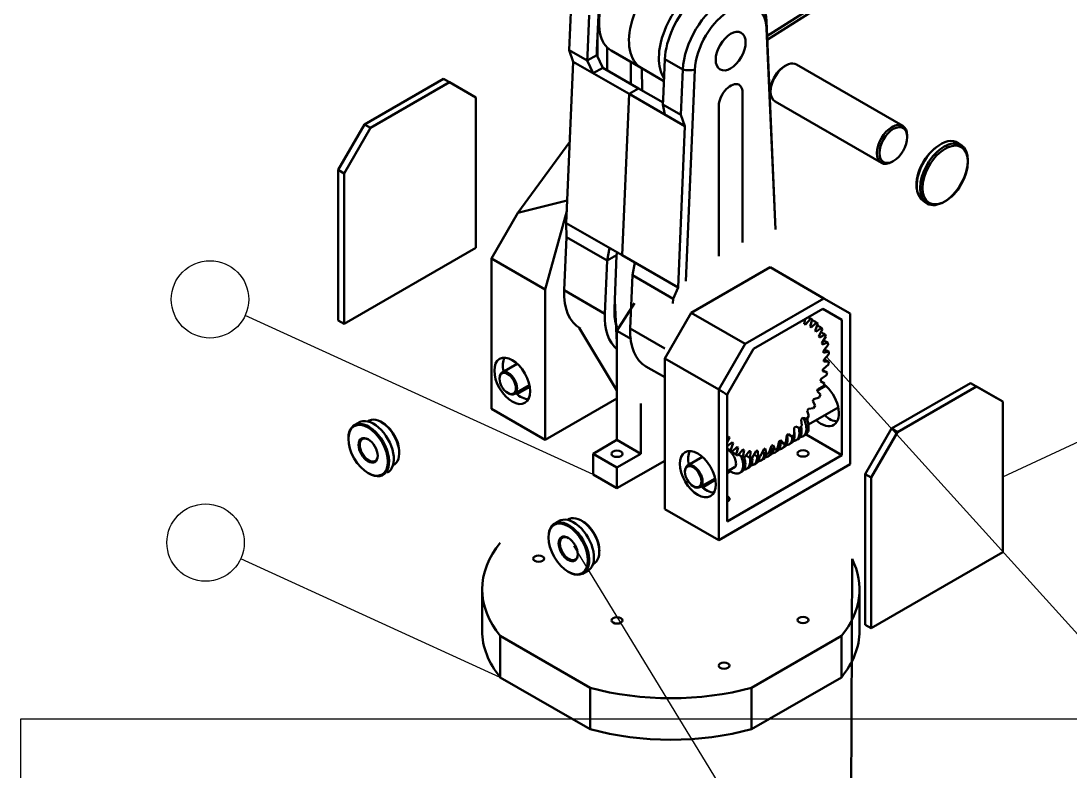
# Model space of a CAD drawing. Header units: inches. Extents: x 632 to 5727, y -9589 to -3994.
# Drawn here: x 632.1 to 849, y -4671.5 to -4516.4 of the extents above; entities that cross this region are included whole.
import ezdxf

# ---------------------------------------------------------------- set-up
doc = ezdxf.new("R2010")
doc.units = ezdxf.units.IN
doc.header["$MEASUREMENT"] = 0
doc.layers.add('visible line', color=7, linetype='Continuous', lineweight=50, plot=False)

msp = doc.modelspace()

# ---------------------------------------------------------------- linework, layer by layer
at = {"color": 2}
for p, q in [((750.35957, -4610.1983, -12606.65004), (678.41498, -4577.29563, -12606.65004)), ((798.61867, -4585.88039, -12606.65004), (939.10246, -4741.04892, 45.10527)), ((835.10634, -4610.6983, -12606.65004), (884.90246, -4587.34564, -12606.65004)), ((746.33874, -4624.9483, -12606.65004), (883.06782, -4848.97673, 693.81236)), ((731.18, -4652.16067, -11564.89108), (677.50823, -4627.61478, -11564.89108))]:
    msp.add_line(p, q, dxfattribs=at)
msp.add_lwpolyline([(1227.05387, -5080.73081), (632.05387, -5080.73081), (632.05387, -4660.73081), (1227.05387, -4660.73081), (1227.05387, -5080.73081)])
for centre in [(671.13971, -4573.96841, -12606.65004), (670.23296, -4624.28756, -11564.89108)]:
    msp.add_circle(centre, 8, dxfattribs=at)
at = {"layer": 'visible line'}
for p, q in [((786.30101, -4519.54892, -13090.37079), (820.87878, -4497.48401, -13090.37079)), ((786.33482, -4520.3093, -13090.37079), (819.6416, -4499.05544, -13090.37079)), ((745.82756, -4513.06924, -13090.37079), (745.43139, -4522.4358, -13090.37079)), ((751.55602, -4513.74467, -13090.37079), (751.16555, -4522.41591, -13090.37079)), ((749.5391, -4515.21209, -13090.37079), (749.18606, -4523.55877, -13090.37079)), ((786.22694, -4516.41886, -13090.37079), (788.0793, -4559.53882, -13090.37079)), ((786.22849, -4517.91808, -13090.37079), (788.0793, -4559.53882, -13090.37079)), ((751.2796, -4519.88309, -13090.37079), (751.27883, -4523.76857, -13090.37079)), ((745.43139, -4522.4358, -13090.37079), (746.24126, -4524.80532, -13090.37079)), ((745.43139, -4522.4358, -13090.37079), (749.14293, -4524.57866, -13090.37079)), ((751.16555, -4522.41591, -13090.37079), (751.12241, -4523.4358, -13090.37079)), ((753.25893, -4521.84381, -13090.37079), (753.25799, -4526.57071, -13090.37079)), ((760.31918, -4526.09061, -13090.37079), (754.13328, -4522.51919, -13090.37079)), ((746.24126, -4524.80532, -13090.37079), (744.82911, -4558.19206, -13090.37079)), ((757.79153, -4531.47387, -13090.37079), (746.24126, -4524.80532, -13090.37079)), ((749.14293, -4524.57866, -13090.37079), (751.12241, -4523.4358, -13090.37079)), ((749.18606, -4523.55877, -13090.37079), (749.14293, -4524.57866, -13090.37079)), ((750.36993, -4527.18901, -13090.37079), (749.14293, -4524.57866, -13090.37079)), ((752.34942, -4526.04615, -13090.37079), (751.12241, -4523.4358, -13090.37079)), ((758.17658, -4524.85359, -13090.37079), (758.1802, -4529.41255, -13090.37079)), ((765.21655, -4524.26347, -13090.37079), (764.86352, -4532.61015, -13090.37079)), ((768.92809, -4526.40633, -13090.37079), (765.21655, -4524.26347, -13090.37079)), ((750.36993, -4527.18901, -13090.37079), (752.34942, -4526.04615, -13090.37079)), ((759.77101, -4530.33101, -13090.37079), (752.34942, -4526.04615, -13090.37079)), ((765.02437, -4528.80716, -13090.37079), (760.31918, -4526.09061, -13090.37079)), ((760.44388, -4526.16261, -13090.37079), (760.54425, -4530.77744, -13090.37079)), ((768.92809, -4526.40633, -13090.37079), (768.53191, -4535.7729, -13090.37079)), ((771.4009, -4526.47866, -13090.37079), (769.55125, -4570.20909, -13090.37079)), ((703.09933, -4537.76973, -12606.65004), (719.43009, -4528.34116, -12606.65004)), ((704.33651, -4538.48401, -12606.65004), (720.66727, -4529.05544, -12606.65004)), ((719.43009, -4528.34116, -12606.65004), (724.87368, -4531.48401, -12606.65004)), ((720.66727, -4529.05544, -12606.65004), (726.11086, -4532.1983, -12606.65004)), ((757.79153, -4531.47387, -13090.37079), (756.37938, -4564.8606, -13090.37079)), ((757.79153, -4531.47387, -13090.37079), (759.77101, -4530.33101, -13090.37079)), ((769.34179, -4538.14242, -13090.37079), (757.79153, -4531.47387, -13090.37079)), ((759.77101, -4530.33101, -13090.37079), (764.83622, -4533.25541, -13090.37079)), ((781.25994, -4531.65208, -13090.37079), (781.28416, -4562.17993, -13090.37079)), ((726.11086, -4563.34116, -12606.65004), (726.11086, -4532.1983, -12606.65004)), ((764.86352, -4532.61015, -13090.37079), (764.82038, -4533.63004, -13090.37079)), ((768.53191, -4535.7729, -13090.37079), (764.82038, -4533.63004, -13090.37079)), ((764.82038, -4533.63004, -13090.37079), (765.21313, -4535.75873, -13090.37079)), ((768.53191, -4535.7729, -13090.37079), (764.82038, -4533.63004, -13090.37079)), ((768.53191, -4535.7729, -13090.37079), (769.34179, -4538.14242, -13090.37079)), ((776.34766, -4534.26968, -13090.37079), (776.34156, -4565.03355, -13090.37079)), ((697.65574, -4547.1983, -12606.65004), (703.09933, -4537.76973, -12606.65004)), ((704.33651, -4538.48401, -12606.65004), (703.09933, -4537.76973, -12606.65004)), ((769.34179, -4538.14242, -13090.37079), (767.92964, -4571.52915, -13090.37079)), ((698.89292, -4547.91258, -12606.65004), (704.33651, -4538.48401, -12606.65004)), ((734.77111, -4556.05544, -12606.65004), (745.53986, -4541.38834, -13090.37079)), ((825.90673, -4541.6403, -13090.37079), (826.59859, -4542.12309, -13090.37079)), ((697.65574, -4578.34116, -12606.65004), (697.65574, -4547.1983, -12606.65004)), ((698.89292, -4547.91258, -12606.65004), (697.65574, -4547.1983, -12606.65004)), ((698.89292, -4579.05544, -12606.65004), (698.89292, -4547.91258, -12606.65004)), ((745.02592, -4553.53908, -13090.37079), (734.77111, -4556.05544, -12606.65004)), ((740.46214, -4571.91258, -12606.65004), (744.93435, -4555.70394, -13090.37079)), ((818.57625, -4553.55137, -13090.37079), (819.27323, -4554.0377, -13090.37079)), ((729.32753, -4565.48401, -12606.65004), (734.77111, -4556.05544, -12606.65004)), ((756.37938, -4564.8606, -13090.37079), (744.82911, -4558.19206, -13090.37079)), ((744.82911, -4558.19206, -13090.37079), (744.84744, -4561.10099, -13090.37079)), ((744.84744, -4561.10099, -13090.37079), (744.3827, -4572.08861, -13090.37079)), ((753.26026, -4565.95814, -13090.37079), (744.84744, -4561.10099, -13090.37079)), ((698.89292, -4579.05544, -12606.65004), (726.11086, -4563.34116, -12606.65004)), ((753.26026, -4565.95814, -13090.37079), (753.75513, -4563.3455, -13090.37079)), ((755.23975, -4564.81528, -13090.37079), (755.34435, -4564.26303, -13090.37079)), ((729.32753, -4596.62687, -12606.65004), (729.32753, -4565.48401, -12606.65004)), ((740.46214, -4571.91258, -12606.65004), (729.32753, -4565.48401, -12606.65004)), ((753.26026, -4565.95814, -13090.37079), (752.79552, -4576.94576, -13090.37079)), ((753.26026, -4565.95814, -13090.37079), (755.23975, -4564.81528, -13090.37079)), ((755.23975, -4564.81528, -13090.37079), (754.77006, -4575.9199, -13090.37079)), ((767.92964, -4571.52915, -13090.37079), (756.37938, -4564.8606, -13090.37079)), ((758.50875, -4568.98835, -13090.37079), (759.00362, -4566.37571, -13090.37079)), ((770.64931, -4576.76973, -12606.65004), (786.98007, -4567.34116, -12606.65004)), ((786.98007, -4567.34116, -12606.65004), (792.42366, -4570.48401, -12606.65004)), ((798.11469, -4573.76973, -12606.65004), (786.98007, -4567.34116, -12606.65004)), ((758.50875, -4568.98835, -13090.37079), (758.04401, -4579.97597, -13090.37079)), ((766.92157, -4573.84549, -13090.37079), (758.50875, -4568.98835, -13090.37079)), ((740.46214, -4603.05544, -12606.65004), (740.46214, -4571.91258, -12606.65004)), ((752.79552, -4576.94576, -13090.37079), (744.3827, -4572.08862, -13090.37079)), ((767.92964, -4571.52915, -13090.37079), (766.92157, -4573.84549, -13090.37079)), ((755.30829, -4582.91525, -12606.65004), (754.84242, -4574.20901, -13090.37079)), ((758.94784, -4574.78049, -12606.65004), (755.30829, -4580.48401, -12606.65004)), ((766.92157, -4573.84549, -13090.37079), (766.87965, -4574.83642, -13090.37079)), ((781.78392, -4583.1983, -12606.65004), (798.11469, -4573.76973, -12606.65004)), ((798.11469, -4573.76973, -12606.65004), (803.55827, -4576.91258, -12606.65004)), ((752.79552, -4576.94576, -13090.37079), (752.79554, -4576.94575, -13090.37079)), ((765.20572, -4586.1983, -12606.65004), (770.64931, -4576.76973, -12606.65004)), ((781.78392, -4583.1983, -12606.65004), (770.64931, -4576.76973, -12606.65004)), ((783.51597, -4584.1983, -12606.65004), (797.84674, -4575.92443, -12606.65004)), ((797.84674, -4575.92443, -12606.65004), (801.82622, -4578.22199, -12606.65004)), ((803.55827, -4608.05544, -12606.65004), (803.55827, -4576.91258, -12606.65004)), ((698.89292, -4579.05544, -12606.65004), (697.65574, -4578.34116, -12606.65004)), ((755.10562, -4579.12771, -13090.37079), (755.29722, -4579.70878, -13090.37079)), ((801.82622, -4606.1983, -12606.65004), (801.82622, -4578.22199, -12606.65004)), ((755.30829, -4592.81786, -12606.65004), (747.51091, -4579.87712, -13090.37079)), ((755.30829, -4580.48401, -12606.65004), (755.30829, -4580.48401, -12606.65004)), ((755.30829, -4580.48401, -12606.65004), (755.30829, -4603.05544, -12606.65004)), ((755.30829, -4580.48401, -12606.65004), (758.31724, -4582.22123, -12606.65004)), ((765.19465, -4584.1044, -13090.37079), (758.04401, -4579.97597, -13090.37079)), ((776.34033, -4592.62687, -12606.65004), (781.78392, -4583.1983, -12606.65004)), ((778.07238, -4593.62687, -12606.65004), (783.51597, -4584.1983, -12606.65004)), ((765.19465, -4590.08894, -13090.37079), (761.29133, -4587.83536, -13090.37079)), ((765.20572, -4617.34116, -12606.65004), (765.20572, -4586.1983, -12606.65004)), ((776.34033, -4592.62687, -12606.65004), (765.20572, -4586.1983, -12606.65004)), ((734.60712, -4593.57869, -12606.65004), (737.28575, -4592.03219, -12606.65004)), ((812.09481, -4600.6983, -12606.65004), (828.42558, -4591.26973, -12606.65004)), ((813.33199, -4601.41258, -12606.65004), (829.66275, -4591.98401, -12606.65004)), ((828.42558, -4591.26973, -12606.65004), (833.86916, -4594.41258, -12606.65004)), ((829.66275, -4591.98401, -12606.65004), (835.10634, -4595.12687, -12606.65004)), ((740.46214, -4603.05544, -12606.65004), (755.30829, -4594.48401, -12606.65004)), ((776.34033, -4623.76973, -12606.65004), (776.34033, -4592.62687, -12606.65004)), ((778.07238, -4619.91258, -12606.65004), (778.07238, -4593.62687, -12606.65004)), ((729.32753, -4596.62687, -12606.65004), (740.46214, -4603.05544, -12606.65004)), ((760.257, -4595.48813, -12606.65004), (760.257, -4605.91258, -12606.65004)), ((835.10634, -4626.26973, -12606.65004), (835.10634, -4595.12687, -12606.65004)), ((701.12798, -4599.90296, -12606.65004), (702.09305, -4599.34353, -12606.65004)), ((806.65122, -4610.12687, -12606.65004), (812.09481, -4600.6983, -12606.65004)), ((813.33199, -4601.41258, -12606.65004), (812.09481, -4600.6983, -12606.65004)), ((750.35957, -4605.91258, -12606.65004), (755.30829, -4603.05544, -12606.65004)), ((755.30829, -4603.05544, -12606.65004), (760.257, -4605.91258, -12606.65004)), ((801.82622, -4606.1983, -12606.65004), (794.40766, -4601.91519, -12606.65004)), ((807.8884, -4610.84116, -12606.65004), (813.33199, -4601.41258, -12606.65004)), ((750.35957, -4610.1983, -12606.65004), (750.35957, -4605.91258, -12606.65004)), ((750.35957, -4605.91258, -12606.65004), (755.30829, -4608.76973, -12606.65004)), ((755.30829, -4608.76973, -12606.65004), (760.257, -4605.91258, -12606.65004)), ((755.30829, -4613.05544, -12606.65004), (765.20572, -4607.34116, -12606.65004)), ((778.07238, -4619.91258, -12606.65004), (801.82622, -4606.1983, -12606.65004)), ((755.30829, -4613.05544, -12606.65004), (755.30829, -4608.76973, -12606.65004)), ((776.34033, -4623.76973, -12606.65004), (803.55827, -4608.05544, -12606.65004)), ((778.07238, -4609.91258, -12606.65004), (778.78863, -4609.49906, -12606.65004)), ((755.30829, -4613.05544, -12606.65004), (750.35957, -4610.1983, -12606.65004)), ((772.95967, -4612.86441, -12606.65004), (775.6383, -4611.3179, -12606.65004)), ((806.65122, -4641.26973, -12606.65004), (806.65122, -4610.12687, -12606.65004)), ((807.8884, -4610.84116, -12606.65004), (806.65122, -4610.12687, -12606.65004)), ((807.8884, -4641.98401, -12606.65004), (807.8884, -4610.84116, -12606.65004)), ((765.20572, -4617.34116, -12606.65004), (776.34033, -4623.76973, -12606.65004)), ((742.51162, -4620.29582, -12606.65004), (743.4767, -4619.73639, -12606.65004)), ((807.8884, -4641.98401, -12606.65004), (835.10634, -4626.26973, -12606.65004)), ((803.91018, -4627.66289, -11564.89108), (803.39641, -4753.11362, -4307.90105)), ((748.19929, -4630.73741, -12606.65004), (749.47128, -4629.99849, -12606.65004)), ((727.42603, -4633.94829, -11564.89108), (727.42603, -4642.51972, -11564.89108)), ((805.45977, -4633.94829, -11564.89108), (805.45977, -4642.51972, -11564.89108)), ((807.8884, -4641.98401, -12606.65004), (806.65122, -4641.26973, -12606.65004)), ((749.74428, -4654.30734, -11564.89108), (731.18, -4643.58925, -11564.89108)), ((731.18, -4643.58925, -11564.89108), (731.18, -4652.16067, -11564.89108)), ((801.7058, -4643.58925, -11564.89108), (783.14152, -4654.30734, -11564.89108)), ((801.7058, -4643.58925, -11564.89108), (801.7058, -4652.16067, -11564.89108)), ((749.74428, -4662.87877, -11564.89108), (731.18, -4652.16067, -11564.89108)), ((801.7058, -4652.16067, -11564.89108), (783.14152, -4662.87877, -11564.89108)), ((749.74428, -4654.30734, -11564.89108), (749.74428, -4662.87877, -11564.89108)), ((783.14152, -4654.30734, -11564.89108), (783.14152, -4662.87877, -11564.89108))]:
    msp.add_line(p, q, dxfattribs=at)
at = {"layer": 'visible line', "color": 0, "extrusion": (8.60423e-16, 0.816497, 0.57735)}
for p, q in [((789.9493, -4525.73555, -13090.37079), (790.19931, -4525.59121, -13090.37079)), ((814.40993, -4538.0745, -13090.37079), (792.4091, -4525.37231, -13090.37079)), ((809.99035, -4545.72944, -13090.37079), (787.98952, -4533.02726, -13090.37079)), ((812.45015, -4545.3662, -13090.37079), (812.20014, -4545.51054, -13090.37079))]:
    msp.add_line(p, q, dxfattribs=at)
at = {"layer": 'visible line', "extrusion": (3.33067e-16, 0.816497, 0.57735)}
for p, q in [((793.12869, -4578.64839, -12606.65004), (792.97808, -4578.85961, -12606.65004)), ((794.04384, -4579.06657, -12606.65004), (794.23318, -4578.01071, -12606.65004)), ((795.33486, -4577.96457, -12606.65004), (794.30482, -4579.15347, -12606.65004)), ((795.24606, -4579.61472, -12606.65004), (795.67762, -4578.13254, -12606.65004)), ((795.67762, -4578.13254, -12606.65004), (795.33486, -4577.96457, -12606.65004)), ((796.56951, -4578.73159, -12606.65004), (795.47165, -4579.76626, -12606.65004)), ((796.26519, -4580.47044, -12606.65004), (796.85848, -4578.98802, -12606.65004)), ((796.85848, -4578.98802, -12606.65004), (796.56951, -4578.73159, -12606.65004)), ((797.58847, -4579.82793, -12606.65004), (796.44982, -4580.68291, -12606.65004)), ((797.07613, -4581.61267, -12606.65004), (797.81654, -4580.16651, -12606.65004)), ((798.36665, -4581.22661, -12606.65004), (797.21526, -4581.88083, -12606.65004)), ((797.81654, -4580.16651, -12606.65004), (797.58847, -4579.82793, -12606.65004)), ((797.65891, -4583.01328, -12606.65004), (798.52821, -4581.639, -12606.65004)), ((798.52821, -4581.639, -12606.65004), (798.36665, -4581.22661, -12606.65004)), ((798.8849, -4582.89317, -12606.65004), (797.74911, -4583.33054, -12606.65004)), ((797.99918, -4584.63779, -12606.65004), (798.97597, -4583.36922, -12606.65004)), ((798.97597, -4583.36922, -12606.65004), (798.8849, -4582.89317, -12606.65004)), ((799.13046, -4584.78659, -12606.65004), (798.03824, -4584.99632, -12606.65004)), ((798.08856, -4586.4462, -12606.65004), (799.14878, -4585.31458, -12606.65004)), ((799.14878, -4585.31458, -12606.65004), (799.13046, -4584.78659, -12606.65004)), ((797.92486, -4588.39397, -12606.65004), (799.04241, -4587.42716, -12606.65004)), ((799.09727, -4586.86024, -12606.65004), (798.07551, -4586.83718, -12606.65004)), ((799.04241, -4587.42716, -12606.65004), (799.09727, -4586.86024, -12606.65004)), ((797.51209, -4590.43315, -12606.65004), (798.65946, -4589.65496, -12606.65004)), ((798.78616, -4589.06306, -12606.65004), (797.86002, -4588.80777, -12606.65004)), ((798.65946, -4589.65496, -12606.65004), (798.78616, -4589.06306, -12606.65004)), ((796.86044, -4592.51352, -12606.65004), (798.00936, -4591.94311, -12606.65004)), ((798.20478, -4591.34081, -12606.65004), (797.39707, -4590.85958, -12606.65004)), ((798.00936, -4591.94311, -12606.65004), (798.20478, -4591.34081, -12606.65004)), ((778.10826, -4593.77911, -12606.65004), (778.07238, -4593.80345, -12606.65004)), ((795.98594, -4594.58386, -12606.65004), (797.10812, -4594.23527, -12606.65004)), ((797.36745, -4593.63741, -12606.65004), (796.69806, -4592.94209, -12606.65004)), ((797.10812, -4594.23527, -12606.65004), (797.36745, -4593.63741, -12606.65004)), ((794.91012, -4596.5932, -12606.65004), (795.97794, -4596.47501, -12606.65004)), ((796.29479, -4595.8963, -12606.65004), (795.78019, -4595.00401, -12606.65004)), ((795.97794, -4596.47501, -12606.65004), (796.29479, -4595.8963, -12606.65004)), ((793.55427, -4600.08078, -12606.65004), (793.38316, -4598.86477, -12606.65004)), ((793.65948, -4598.49204, -12606.65004), (794.64665, -4598.60718, -12606.65004)), ((794.64665, -4598.60718, -12606.65004), (795.01321, -4598.06186, -12606.65004)), ((795.01321, -4598.06186, -12606.65004), (794.66608, -4596.99458, -12606.65004)), ((791.95389, -4601.90333, -12606.65004), (791.96301, -4600.56855, -12606.65004)), ((792.26481, -4600.23364, -12606.65004), (793.14701, -4600.57926, -12606.65004)), ((793.14701, -4600.57926, -12606.65004), (793.55427, -4600.08078, -12606.65004)), ((778.07238, -4602.52048, -12606.65004), (778.4051, -4602.33143, -12606.65004)), ((778.54423, -4602.5996, -12606.65004), (778.07238, -4603.5212, -12606.65004)), ((788.48895, -4604.78578, -12606.65004), (788.85342, -4603.31416, -12606.65004)), ((789.18345, -4603.07851, -12606.65004), (789.79367, -4603.8541, -12606.65004)), ((790.25147, -4603.48464, -12606.65004), (790.4406, -4602.06395, -12606.65004)), ((790.76046, -4601.77512, -12606.65004), (791.51597, -4602.34271, -12606.65004)), ((791.51597, -4602.34271, -12606.65004), (791.95389, -4601.90333, -12606.65004)), ((778.07238, -4604.35393, -12606.65004), (779.17054, -4603.52935, -12606.65004)), ((779.35517, -4603.74183, -12606.65004), (778.76188, -4605.22424, -12606.65004)), ((778.76188, -4605.22424, -12606.65004), (779.05085, -4605.48067, -12606.65004)), ((779.05085, -4605.48067, -12606.65004), (780.14871, -4604.446, -12606.65004)), ((780.3743, -4604.59755, -12606.65004), (779.94274, -4606.07972, -12606.65004)), ((780.2855, -4606.24769, -12606.65004), (781.31554, -4605.0588, -12606.65004)), ((781.57652, -4605.14569, -12606.65004), (781.31732, -4606.59113, -12606.65004)), ((781.70542, -4606.6665, -12606.65004), (782.64228, -4605.35266, -12606.65004)), ((782.93224, -4605.37275, -12606.65004), (782.85177, -4606.74587, -12606.65004)), ((783.27567, -4606.72678, -12606.65004), (784.09628, -4605.32034, -12606.65004)), ((784.40807, -4605.27315, -12606.65004), (784.50832, -4606.54013, -12606.65004)), ((784.95757, -4606.42705, -12606.65004), (785.64172, -4604.96265, -12606.65004)), ((785.96767, -4604.84933, -12606.65004), (786.24617, -4605.97897, -12606.65004)), ((786.70971, -4605.7747, -12606.65004), (787.24056, -4604.28839, -12606.65004)), ((787.57264, -4604.11173, -12606.65004), (788.02254, -4605.07622, -12606.65004)), ((788.02254, -4605.07622, -12606.65004), (788.48895, -4604.78578, -12606.65004)), ((789.79367, -4603.8541, -12606.65004), (790.25147, -4603.48464, -12606.65004)), ((779.94274, -4606.07972, -12606.65004), (780.2855, -4606.24769, -12606.65004)), ((781.31732, -4606.59113, -12606.65004), (781.70542, -4606.6665, -12606.65004)), ((782.85177, -4606.74587, -12606.65004), (783.27567, -4606.72678, -12606.65004)), ((784.50832, -4606.54013, -12606.65004), (784.95757, -4606.42705, -12606.65004)), ((786.24617, -4605.97897, -12606.65004), (786.70971, -4605.7747, -12606.65004))]:
    msp.add_line(p, q, dxfattribs=at)
at = {"layer": 'visible line', "color": 0, "extrusion": (-0.707107, -0.408248, 0.57735)}
for p, q in [((731.5493, -4589.07383, -12606.65004), (734.64949, -4587.28394, -12606.65004)), ((731.01674, -4590.39094, -12606.65004), (731.01674, -4590.25097, -12606.65004)), ((734.12072, -4593.52768, -12606.65004), (737.22839, -4591.73347, -12606.65004)), ((796.72476, -4592.87333, -12606.65004), (798.48793, -4591.85537, -12606.65004)), ((732.71379, -4593.33033, -12606.65004), (732.83501, -4593.40032, -12606.65004)), ((794.89204, -4599.86991, -12606.65004), (801.06683, -4596.30489, -12606.65004)), ((769.90185, -4608.35955, -12606.65004), (773.00204, -4606.56965, -12606.65004)), ((769.36929, -4609.67666, -12606.65004), (769.36929, -4609.53669, -12606.65004)), ((778.07238, -4609.58074, -12606.65004), (779.62515, -4608.68425, -12606.65004)), ((772.47328, -4612.81339, -12606.65004), (775.58094, -4611.01918, -12606.65004)), ((771.06634, -4612.61605, -12606.65004), (771.18756, -4612.68603, -12606.65004))]:
    msp.add_line(p, q, dxfattribs=at)
at = {"layer": 'visible line'}
for centre, major_axis, start_param, end_param in [((760.257, -4511.91258, -13090.37079), (6.12372, 10.6066), 7.068583471, 9.424777961), ((766.4429, -4515.48401, -13090.37079), (6.12372, 10.6066), 7.068583471, 9.424777961), ((772.6288, -4519.05544, -13090.37079), (6.12372, 10.6066), 7.068583471, 9.143830684), ((822.23848, -4547.59374, -13090.37079), (-3.49927, -6.06092), 3.092054869, 6.235458466), ((821.94293, -4547.52697, -13090.37079), (-3.32431, -5.75787), 4.049441982, 5.730523736), ((763.91621, -4571.16808, -13090.37079), (-6.47365, -11.21269), 5.447766205, 5.773002701), ((787.81018, -4592.10613, -12606.65004), (7.26985, 12.59175), 0.258726453, 0.279938113), ((787.81018, -4592.10613, -12606.65004), (7.26985, 12.59175), 0.10164682, 0.133972629), ((787.81018, -4592.10613, -12606.65004), (7.26985, 12.59175), -0.055432813, -0.023107004), ((787.81018, -4592.10613, -12606.65004), (7.26985, 12.59175), -0.212512445, -0.180186636), ((787.81018, -4592.10613, -12606.65004), (7.26985, 12.59175), -0.369592078, -0.337266269), ((787.81018, -4592.10613, -12606.65004), (7.26985, 12.59175), -0.526671711, -0.494345902), ((735.3897, -4589.84116, -12606.65004), (2.62445, -4.54569), 3.477878394, 4.19750803), ((787.81018, -4592.10613, -12606.65004), (7.26985, 12.59175), -0.683751343, -0.651425535), ((787.81018, -4592.10613, -12606.65004), (7.26985, 12.59175), -0.840830976, -0.808505167), ((787.81018, -4592.10613, -12606.65004), (7.26985, 12.59175), -0.997910609, -0.9655848), ((797.4961, -4595.41258, -12606.65004), (2.62445, -4.54569), 5.221457815, 8.466650568), ((787.81018, -4592.10613, -12606.65004), (7.26985, 12.59175), -1.312069874, -1.279744065), ((787.81018, -4592.10613, -12606.65004), (7.26985, 12.59175), -1.154990241, -1.122664433), ((735.3897, -4589.84116, -12606.65004), (2.62445, -4.54569), 5.221457815, 5.946899566), ((787.81018, -4592.10613, -12606.65004), (-7.26985, -12.59175), -1.154990241, -1.122664433), ((787.81018, -4592.10613, -12606.65004), (7.26985, 12.59175), -1.469149507, -1.436823698), ((787.81018, -4592.10613, -12606.65004), (7.26985, 12.59175), -1.626229139, -1.593903331), ((704.9551, -4604.55544, -12606.65004), (2.97438, -5.15178), 6.23156682, 9.463883451), ((706.56343, -4603.62687, -12606.65004), (2.62445, -4.54569), 6.208779806, 9.499183462), ((787.81018, -4592.10613, -12606.65004), (7.26985, 12.59175), -1.783308772, -1.750982963), ((799.22815, -4594.41258, -12606.65004), (2.62445, -4.54569), 5.221457815, 5.946899566), ((703.96535, -4605.12687, -12606.65004), (2.97438, -5.15178), 5.482970962, 10.224992306), ((706.81086, -4603.48401, -12606.65004), (2.44949, -4.24264), 7.033478105, 8.674485163), ((787.81018, -4592.10613, -12606.65004), (7.26985, 12.59175), -1.940388405, -1.908062596), ((703.96535, -4605.12687, -12606.65004), (1.31223, -2.27284), 2.388995791, 7.03578217), ((787.81018, -4592.10613, -12606.65004), (-7.26985, -12.59175), -0.369592078, -0.337266269), ((787.81018, -4592.10613, -12606.65004), (7.26985, 12.59175), -2.25454767, -2.222221861), ((787.81018, -4592.10613, -12606.65004), (7.26985, 12.59175), -2.097468037, -2.065142229), ((773.74226, -4609.12687, -12606.65004), (2.62445, -4.54569), 3.477878394, 4.19750803), ((787.81018, -4592.10613, -12606.65004), (-7.26985, -12.59175), -0.212512445, -0.180186636), ((787.81018, -4592.10613, -12606.65004), (-7.26985, -12.59175), -0.055432813, -0.023107004), ((787.81018, -4592.10613, -12606.65004), (-7.26985, -12.59175), 0.10164682, 0.133972629), ((787.81018, -4592.10613, -12606.65004), (-7.26985, -12.59175), 0.258726453, 0.291052262), ((787.81018, -4592.10613, -12606.65004), (7.26985, 12.59175), -2.725786568, -2.693460759), ((787.81018, -4592.10613, -12606.65004), (7.26985, 12.59175), -2.568706935, -2.536381127), ((787.81018, -4592.10613, -12606.65004), (7.26985, 12.59175), -2.411627303, -2.379301494), ((773.74226, -4609.12687, -12606.65004), (2.62445, -4.54569), 5.211329422, 5.946899566), ((777.45379, -4615.26973, -12606.65004), (-1.13726, 0), 2.14590775, 4.137277557), ((745.349, -4625.51973, -12606.65004), (2.97438, -5.15178), 5.482970962, 10.224992306), ((746.33874, -4624.9483, -12606.65004), (2.97438, -5.15178), 6.23156682, 9.463883451), ((747.94707, -4624.01973, -12606.65004), (2.62445, -4.54569), 6.208779806, 9.499183462), ((748.19451, -4623.87687, -12606.65004), (2.44949, -4.24264), 7.033478105, 8.674485163), ((745.349, -4625.51973, -12606.65004), (1.31223, -2.27284), 2.388995791, 7.03578217), ((766.4429, -4633.94829, -11564.89108), (-39.01687, 0), 5.840923679, 6.725446935), ((766.4429, -4633.94829, -11564.89108), (-39.01687, 0), 2.699331025, 3.42437033), ((766.4429, -4642.51972, -11564.89108), (-39.01687, 0), 6.283185307, 6.725446935), ((766.4429, -4642.51972, -11564.89108), (-39.01687, 0), 2.699331025, 3.141592654), ((766.4429, -4633.94829, -11564.89108), (-39.01687, 0), 1.128534699, 2.013057955), ((766.4429, -4642.51972, -11564.89108), (-39.01687, 0), 1.128534699, 2.013057955)]:
    msp.add_ellipse(centre, major_axis=major_axis, ratio=0.577350269, start_param=start_param, end_param=end_param, dxfattribs=at)
at = {"layer": 'visible line', "extrusion": (0, 0, -1)}
for centre, major_axis, start_param, end_param in [((773.86597, -4519.76973, -13090.37079), (-6.12372, -10.6066), 7.118604327, 9.424778062), ((777.57751, -4521.91258, -13090.37079), (-6.12372, -10.6066), 7.118604327, 10.160157692), ((778.81469, -4522.62687, -13090.37079), (-5.24891, -9.09137), 7.118603361, 10.160170961), ((753.74665, -4518.14002, -13090.37079), (-1.74964, -3.03046), 7.265703321, 7.619141396), ((778.81469, -4532.62687, -13090.37079), (-1.74964, -3.03046), 6.99158433, 10.363719907), ((755.50339, -4566.31094, -13090.37079), (-7.87336, -13.63706), 6.26815689, 7.118604414), ((763.91621, -4571.16808, -13090.37079), (-7.87336, -13.63706), 6.38146598, 7.118604409), ((769.16469, -4574.1983, -13090.37079), (-7.87336, -13.63706), 0, 0.83541902)]:
    msp.add_ellipse(centre, major_axis=major_axis, ratio=0.577350269, start_param=start_param, end_param=end_param, dxfattribs=at)
msp.add_ellipse((778.81469, -4522.62687, -13090.37079), major_axis=(-2.18704, -3.78807), ratio=0.577350269, dxfattribs=at)
at = {"layer": 'visible line', "color": 0, "extrusion": (-1.16467e-16, 1.31341e-16, -1)}
msp.add_ellipse((790.19931, -4529.19978, -13090.37079), major_axis=(2.20979, 3.82747), ratio=0.577350269, start_param=-2.35619449, end_param=0, dxfattribs=at)
at = {"layer": 'visible line', "color": 0}
for centre, major_axis, start_param, end_param in [((789.9493, -4529.05544, -13090.37079), (-2.03301, -3.52127), -2.35619449, -0.785398163), ((812.20014, -4541.90197, -13090.37079), (2.20979, 3.82747), -0.785398163, 2.35619449), ((812.20014, -4541.90197, -13090.37079), (-2.20979, -3.82747), -0.785398163, 0.785398163)]:
    msp.add_ellipse(centre, major_axis=major_axis, ratio=0.577350269, start_param=start_param, end_param=end_param, dxfattribs=at)
at = {"layer": 'visible line', "color": 0, "extrusion": (1.47941e-16, -2.13149e-17, -1)}
msp.add_ellipse((790.19931, -4529.19978, -13090.37079), major_axis=(-2.20979, -3.82747), ratio=0.577350269, start_param=0, end_param=0.785398163, dxfattribs=at)
at = {"layer": 'visible line', "color": 0, "extrusion": (-9.24296e-17, 1.17463e-16, -1)}
msp.add_ellipse((812.45015, -4542.04631, -13090.37079), major_axis=(-2.03301, -3.52127), ratio=0.577350269, start_param=-5.497787144, end_param=0.785398163, dxfattribs=at)
at = {"layer": 'visible line'}
for centre, major_axis in [((822.94142, -4548.08422, -13090.37079), (-3.49927, -6.06092)), ((823.18011, -4548.24126, -13090.37079), (-3.32431, -5.75787)), ((733.65765, -4590.84116, -12606.65004), (2.62445, -4.54569)), ((703.84163, -4605.1983, -12606.65004), (2.8869, -5.00026)), ((703.84163, -4605.1983, -12606.65004), (1.39971, -2.42437)), ((755.30829, -4605.91258, -12606.65004), (-1.13726, 0)), ((772.01021, -4610.12687, -12606.65004), (2.62445, -4.54569)), ((793.78456, -4605.84116, -12606.65004), (-1.13726, 0)), ((745.22528, -4625.59116, -12606.65004), (2.8869, -5.00026)), ((745.22528, -4625.59116, -12606.65004), (1.39971, -2.42437)), ((739.10124, -4627.59115, -11564.89108), (-1.13726, 0)), ((755.30829, -4640.37687, -11564.89108), (-1.13726, 0)), ((793.78456, -4640.30544, -11564.89108), (-1.13726, 0)), ((777.45379, -4649.73401, -11564.89108), (-1.13726, 0))]:
    msp.add_ellipse(centre, major_axis=major_axis, ratio=0.577350269, dxfattribs=at)
at = {"layer": 'visible line', "color": 0, "extrusion": (-2.98589e-17, 3.84784e-16, -1)}
for centre in [(732.71379, -4591.37074, -12606.65004), (771.06634, -4610.65645, -12606.65004)]:
    msp.add_ellipse(centre, major_axis=(1.2, -2.07846), ratio=0.577350269, start_param=-2.35619449, end_param=3.926990817, dxfattribs=at)
at = {"layer": 'visible line', "color": 0, "extrusion": (-5.32923e-17, 3.1435e-16, -1)}
for centre in [(732.83501, -4591.30075, -12606.65004), (771.18756, -4610.58647, -12606.65004)]:
    msp.add_ellipse(centre, major_axis=(-1.28571, 2.22692), ratio=0.577350269, start_param=-0.785398163, end_param=0.785398163, dxfattribs=at)
at = {"layer": 'visible line', "color": 0, "extrusion": (2.86634e-17, 2.8342e-16, -1)}
for centre in [(732.83501, -4591.30075, -12606.65004), (771.18756, -4610.58647, -12606.65004)]:
    msp.add_ellipse(centre, major_axis=(1.28571, -2.22692), ratio=0.577350269, start_param=-2.35619449, end_param=0.785398163, dxfattribs=at)
at = {"layer": 'visible line', "color": 0, "extrusion": (-1.26073e-16, 3.29388e-16, -1)}
msp.add_ellipse((792.88563, -4598.05908, -12606.65004), major_axis=(1.30286, -2.25661), ratio=0.577350269, start_param=-1.032825497, end_param=-0.758230015, dxfattribs=at)
at = {"layer": 'visible line', "color": 0, "extrusion": (9.79026e-17, 3.85539e-16, -1)}
msp.add_ellipse((778.33944, -4606.45733, -12606.65004), major_axis=(1.30286, -2.25661), ratio=0.577350269, start_param=0.029490199, end_param=0.162399824, dxfattribs=at)
at = {"layer": 'visible line', "color": 0, "extrusion": (1.02702e-16, 4.88249e-16, -1)}
msp.add_ellipse((778.33944, -4606.45733, -12606.65004), major_axis=(1.28571, -2.22692), ratio=0.577350269, start_param=-0.081151515, end_param=0, dxfattribs=at)
at = {"layer": 'visible line'}
for points in [[(771.4009, -4526.47866, -13090.37079), (770.59917, -4526.64532, -13090.37079), (769.72695, -4526.61429, -13090.37079), (768.92809, -4526.40633, -13090.37079)], [(792.87381, -4578.79555, -12606.65004), (792.90857, -4578.8169, -12606.65004), (792.94332, -4578.83825, -12606.65004), (792.97808, -4578.85961, -12606.65004)], [(794.05479, -4579.0055, -12606.65004), (794.13814, -4579.05481, -12606.65004), (794.22148, -4579.10414, -12606.65004), (794.30482, -4579.15347, -12606.65004)], [(794.82802, -4577.66729, -12606.65004), (794.99699, -4577.76634, -12606.65004), (795.16594, -4577.86543, -12606.65004), (795.33486, -4577.96457, -12606.65004)], [(794.85163, -4577.65366, -12606.65004), (795.12702, -4577.81317, -12606.65004), (795.40236, -4577.97279, -12606.65004), (795.67762, -4578.13254, -12606.65004)], [(795.65302, -4578.21703, -12606.65004), (795.95861, -4578.38842, -12606.65004), (796.2641, -4578.55994, -12606.65004), (796.56951, -4578.73159, -12606.65004)], [(796.71112, -4579.35624, -12606.65004), (797.00366, -4579.51336, -12606.65004), (797.29611, -4579.67059, -12606.65004), (797.58847, -4579.82793, -12606.65004)], [(797.50197, -4580.78093, -12606.65004), (797.79029, -4580.92939, -12606.65004), (798.07852, -4581.07796, -12606.65004), (798.36665, -4581.22661, -12606.65004)], [(784.09595, -4581.86345, -12606.65004), (784.09877, -4581.86548, -12606.65004), (784.10158, -4581.86752, -12606.65004), (784.10439, -4581.86955, -12606.65004)], [(798.00926, -4582.45941, -12606.65004), (798.30124, -4582.60392, -12606.65004), (798.59312, -4582.74851, -12606.65004), (798.8849, -4582.89317, -12606.65004)], [(798.21972, -4584.35137, -12606.65004), (798.5234, -4584.49638, -12606.65004), (798.82698, -4584.64145, -12606.65004), (799.13046, -4584.78659, -12606.65004)], [(798.12338, -4586.40904, -12606.65004), (798.44812, -4586.55939, -12606.65004), (798.77275, -4586.70979, -12606.65004), (799.09727, -4586.86024, -12606.65004)], [(797.88499, -4588.65581, -12606.65004), (798.18547, -4588.79154, -12606.65004), (798.48586, -4588.92729, -12606.65004), (798.78616, -4589.06306, -12606.65004)], [(776.37728, -4592.56288, -12606.65004), (776.95394, -4592.96835, -12606.65004), (777.53094, -4593.37376, -12606.65004), (778.10826, -4593.77911, -12606.65004)], [(778.25214, -4602.41835, -12606.65004), (778.34949, -4602.47877, -12606.65004), (778.44686, -4602.53919, -12606.65004), (778.54423, -4602.5996, -12606.65004)], [(788.83079, -4603.40554, -12606.65004), (789.15177, -4603.55516, -12606.65004), (789.47273, -4603.70468, -12606.65004), (789.79367, -4603.8541, -12606.65004)], [(790.59651, -4601.92478, -12606.65004), (790.90302, -4602.06417, -12606.65004), (791.20951, -4602.20348, -12606.65004), (791.51597, -4602.34271, -12606.65004)], [(778.07238, -4604.81252, -12606.65004), (778.30217, -4604.94982, -12606.65004), (778.532, -4605.08706, -12606.65004), (778.76188, -4605.22424, -12606.65004)], [(778.07238, -4604.90191, -12606.65004), (778.39846, -4605.09495, -12606.65004), (778.72462, -4605.28788, -12606.65004), (779.05085, -4605.48067, -12606.65004)], [(778.07238, -4605.00292, -12606.65004), (778.69557, -4605.36232, -12606.65004), (779.31902, -4605.72125, -12606.65004), (779.94274, -4606.07972, -12606.65004)], [(779.09536, -4603.5858, -12606.65004), (779.18196, -4603.63782, -12606.65004), (779.26856, -4603.68983, -12606.65004), (779.35517, -4603.74183, -12606.65004)], [(780.13517, -4604.45876, -12606.65004), (780.21488, -4604.50503, -12606.65004), (780.29459, -4604.55129, -12606.65004), (780.3743, -4604.59755, -12606.65004)], [(785.3698, -4605.54468, -12606.65004), (785.66192, -4605.68954, -12606.65004), (785.95404, -4605.8343, -12606.65004), (786.24617, -4605.97897, -12606.65004)], [(787.11469, -4604.64082, -12606.65004), (787.41731, -4604.78605, -12606.65004), (787.71992, -4604.93118, -12606.65004), (788.02254, -4605.07622, -12606.65004)], [(780.41888, -4606.09373, -12606.65004), (780.71831, -4606.25964, -12606.65004), (781.01779, -4606.42544, -12606.65004), (781.31732, -4606.59113, -12606.65004)], [(781.98007, -4606.28134, -12606.65004), (782.2706, -4606.43628, -12606.65004), (782.56117, -4606.59113, -12606.65004), (782.85177, -4606.74587, -12606.65004)], [(783.64361, -4606.09616, -12606.65004), (783.93183, -4606.24425, -12606.65004), (784.22006, -4606.39224, -12606.65004), (784.50832, -4606.54013, -12606.65004)]]:
    msp.add_open_spline(points, degree=3, dxfattribs=at)
at = {"layer": 'visible line', "color": 0}
for points, knots in [([(793.22848, -4602.4331, -12606.65004), (793.53794, -4602.42769, -12606.65004), (793.80844, -4602.31973, -12606.65004), (794.01614, -4602.11917, -12606.65004), (794.22477, -4601.91772, -12606.65004), (794.36982, -4601.62303, -12606.65004), (794.43726, -4601.26001, -12606.65004), (794.50452, -4600.89794, -12606.65004), (794.49448, -4600.46823, -12606.65004), (794.40548, -4600.00639, -12606.65004), (794.31655, -4599.54493, -12606.65004), (794.14884, -4599.05181, -12606.65004), (793.91316, -4598.56748, -12606.65004), (793.90526, -4598.55126, -12606.65004), (793.89729, -4598.53504, -12606.65004), (793.88924, -4598.51884, -12606.65004)], [3.661510477, 3.661510477, 3.661510477, 3.661510477, 4.063825823, 4.063825823, 4.063825823, 4.467926198, 4.467926198, 4.467926198, 4.870982413, 4.870982413, 4.870982413, 5.273704294, 5.273704294, 5.273704294, 5.287196247, 5.287196247, 5.287196247, 5.287196247]), ([(794.26354, -4602.01455, -12606.65004), (794.50922, -4601.87319, -12606.65004), (794.6983, -4601.63397, -12606.65004), (794.81329, -4601.31732, -12606.65004), (794.92817, -4601.00095, -12606.65004), (794.96897, -4600.60759, -12606.65004), (794.93, -4600.16982, -12606.65004), (794.89105, -4599.7324, -12606.65004), (794.77247, -4599.25106, -12606.65004), (794.58116, -4598.76529, -12606.65004), (794.55832, -4598.70729, -12606.65004), (794.53444, -4598.64924, -12606.65004), (794.50956, -4598.59119, -12606.65004)], [3.916332408, 3.916332408, 3.916332408, 3.916332408, 4.31968579, 4.31968579, 4.31968579, 4.72266399, 4.72266399, 4.72266399, 5.125319328, 5.125319328, 5.125319328, 5.173397154, 5.173397154, 5.173397154, 5.173397154]), ([(791.77386, -4603.27293, -12606.65004), (792.08333, -4603.26751, -12606.65004), (792.35382, -4603.15956, -12606.65004), (792.56152, -4602.959, -12606.65004), (792.77015, -4602.75755, -12606.65004), (792.9152, -4602.46285, -12606.65004), (792.98264, -4602.09984, -12606.65004), (793.0499, -4601.73776, -12606.65004), (793.03986, -4601.30806, -12606.65004), (792.95086, -4600.84621, -12606.65004), (792.92694, -4600.72206, -12606.65004), (792.89731, -4600.59562, -12606.65004), (792.86219, -4600.46768, -12606.65004)], [9.944695784, 9.944695784, 9.944695784, 9.944695784, 10.34701113, 10.34701113, 10.34701113, 10.751111505, 10.751111505, 10.751111505, 11.15416772, 11.15416772, 11.15416772, 11.262514353, 11.262514353, 11.262514353, 11.262514353]), ([(792.80892, -4602.85437, -12606.65004), (793.0546, -4602.71302, -12606.65004), (793.24368, -4602.4738, -12606.65004), (793.35867, -4602.15714, -12606.65004), (793.47355, -4601.84078, -12606.65004), (793.51436, -4601.44741, -12606.65004), (793.47538, -4601.00964, -12606.65004), (793.45581, -4600.78984, -12606.65004), (793.41613, -4600.55895, -12606.65004), (793.35722, -4600.32197, -12606.65004)], [10.199517715, 10.199517715, 10.199517715, 10.199517715, 10.602871098, 10.602871098, 10.602871098, 11.005849297, 11.005849297, 11.005849297, 11.208185343, 11.208185343, 11.208185343, 11.208185343]), ([(789.89968, -4604.53402, -12606.65004), (790.14536, -4604.39267, -12606.65004), (790.33444, -4604.15345, -12606.65004), (790.44943, -4603.83679, -12606.65004), (790.56432, -4603.52043, -12606.65004), (790.60512, -4603.12706, -12606.65004), (790.56614, -4602.68929, -12606.65004), (790.54784, -4602.48371, -12606.65004), (790.51194, -4602.26842, -12606.65004), (790.45917, -4602.04753, -12606.65004)], [22.7658883292, 22.7658883292, 22.7658883292, 22.7658883292, 23.169241712, 23.169241712, 23.169241712, 23.5722199112, 23.5722199112, 23.5722199112, 23.761466114, 23.761466114, 23.761466114, 23.761466114]), ([(790.31924, -4604.11275, -12606.65004), (790.62871, -4604.10734, -12606.65004), (790.8992, -4603.99938, -12606.65004), (791.10691, -4603.79882, -12606.65004), (791.31553, -4603.59737, -12606.65004), (791.46058, -4603.30268, -12606.65004), (791.52802, -4602.93966, -12606.65004), (791.56485, -4602.74138, -12606.65004), (791.57851, -4602.52282, -12606.65004), (791.5687, -4602.2898, -12606.65004)], [16.227881092, 16.227881092, 16.227881092, 16.227881092, 16.630196437, 16.630196437, 16.630196437, 17.034296812, 17.034296812, 17.034296812, 17.25502113, 17.25502113, 17.25502113, 17.25502113]), ([(791.3543, -4603.6942, -12606.65004), (791.59998, -4603.55284, -12606.65004), (791.78906, -4603.31362, -12606.65004), (791.90405, -4602.99697, -12606.65004), (792.01893, -4602.6806, -12606.65004), (792.05974, -4602.28724, -12606.65004), (792.02076, -4601.84947, -12606.65004), (792.00803, -4601.70647, -12606.65004), (791.98679, -4601.55878, -12606.65004), (791.95727, -4601.40778, -12606.65004)], [16.482703022, 16.482703022, 16.482703022, 16.482703022, 16.8860564048, 16.8860564048, 16.8860564048, 17.289034604, 17.289034604, 17.289034604, 17.4206664636, 17.4206664636, 17.4206664636, 17.4206664636]), ([(779.35184, -4608.84205, -12606.65004), (779.54325, -4608.80727, -12606.65004), (779.69765, -4608.69131, -12606.65004), (779.79632, -4608.50761, -12606.65004), (779.89491, -4608.32406, -12606.65004), (779.93769, -4608.07316, -12606.65004), (779.91699, -4607.78166, -12606.65004), (779.89625, -4607.48949, -12606.65004), (779.81172, -4607.15696, -12606.65004), (779.66832, -4606.81903, -12606.65004), (779.52519, -4606.48176, -12606.65004), (779.32358, -4606.13959, -12606.65004), (779.07995, -4605.82833, -12606.65004), (778.93355, -4605.64128, -12606.65004), (778.77208, -4605.46555, -12606.65004), (778.60091, -4605.30758, -12606.65004)], [60.350651774, 60.350651774, 60.350651774, 60.350651774, 60.802038537, 60.802038537, 60.802038537, 61.253065585, 61.253065585, 61.253065585, 61.705127769, 61.705127769, 61.705127769, 62.15632396, 62.15632396, 62.15632396, 62.427458875, 62.427458875, 62.427458875, 62.427458875]), ([(785.95538, -4606.63223, -12606.65004), (786.26485, -4606.62681, -12606.65004), (786.53535, -4606.51886, -12606.65004), (786.74305, -4606.3183, -12606.65004), (786.95167, -4606.11685, -12606.65004), (787.09672, -4605.82215, -12606.65004), (787.16416, -4605.45914, -12606.65004), (787.20771, -4605.2247, -12606.65004), (787.21886, -4604.9619, -12606.65004), (787.19714, -4604.68038, -12606.65004)], [35.077437013, 35.077437013, 35.077437013, 35.077437013, 35.479752359, 35.479752359, 35.479752359, 35.883852734, 35.883852734, 35.883852734, 36.144829305, 36.144829305, 36.144829305, 36.144829305]), ([(786.99044, -4606.21367, -12606.65004), (787.23613, -4606.07232, -12606.65004), (787.42521, -4605.8331, -12606.65004), (787.54019, -4605.51644, -12606.65004), (787.6059, -4605.33549, -12606.65004), (787.64738, -4605.12935, -12606.65004), (787.66355, -4604.90412, -12606.65004)], [35.3322589435, 35.3322589435, 35.3322589435, 35.3322589435, 35.7356123263, 35.7356123263, 35.7356123263, 35.9661025866, 35.9661025866, 35.9661025866, 35.9661025866]), ([(787.41, -4605.7924, -12606.65004), (787.71947, -4605.78699, -12606.65004), (787.98996, -4605.67903, -12606.65004), (788.19767, -4605.47847, -12606.65004), (788.40629, -4605.27702, -12606.65004), (788.55134, -4604.98233, -12606.65004), (788.61878, -4604.61931, -12606.65004), (788.64944, -4604.45427, -12606.65004), (788.66404, -4604.27516, -12606.65004), (788.66242, -4604.08537, -12606.65004)], [28.7942517059, 28.7942517059, 28.7942517059, 28.7942517059, 29.1965670517, 29.1965670517, 29.1965670517, 29.6006674264, 29.6006674264, 29.6006674264, 29.7843956083, 29.7843956083, 29.7843956083, 29.7843956083]), ([(788.44506, -4605.37384, -12606.65004), (788.69075, -4605.23249, -12606.65004), (788.87983, -4604.99327, -12606.65004), (788.99481, -4604.67662, -12606.65004), (789.1097, -4604.36025, -12606.65004), (789.1505, -4603.96689, -12606.65004), (789.11152, -4603.52912, -12606.65004)], [29.0490736363, 29.0490736363, 29.0490736363, 29.0490736363, 29.4524270191, 29.4524270191, 29.4524270191, 29.8554052184, 29.8554052184, 29.8554052184, 29.8554052184]), ([(788.86462, -4604.95258, -12606.65004), (789.17409, -4604.94716, -12606.65004), (789.44458, -4604.83921, -12606.65004), (789.65229, -4604.63865, -12606.65004), (789.86091, -4604.4372, -12606.65004), (790.00596, -4604.1425, -12606.65004), (790.0734, -4603.77949, -12606.65004), (790.08374, -4603.7238, -12606.65004), (790.09226, -4603.6665, -12606.65004), (790.09894, -4603.60774, -12606.65004)], [22.5110663987, 22.5110663987, 22.5110663987, 22.5110663987, 22.9133817445, 22.9133817445, 22.9133817445, 23.3174821192, 23.3174821192, 23.3174821192, 23.3794785526, 23.3794785526, 23.3794785526, 23.3794785526]), ([(778.53996, -4609.31079, -12606.65004), (778.8993, -4609.60432, -12606.65004), (779.26736, -4609.81024, -12606.65004), (779.61212, -4609.91349, -12606.65004), (779.95502, -4610.01618, -12606.65004), (780.27456, -4610.01724, -12606.65004), (780.54293, -4609.91801, -12606.65004), (780.81107, -4609.81887, -12606.65004), (781.02787, -4609.61971, -12606.65004), (781.17369, -4609.33772, -12606.65004), (781.31941, -4609.05592, -12606.65004), (781.39411, -4608.69168, -12606.65004), (781.38943, -4608.2752, -12606.65004), (781.38469, -4607.85388, -12606.65004), (781.29866, -4607.37947, -12606.65004), (781.13575, -4606.89182, -12606.65004), (781.07931, -4606.72285, -12606.65004), (781.01365, -4606.55235, -12606.65004), (780.93948, -4606.38205, -12606.65004)], [59.589877285, 59.589877285, 59.589877285, 59.589877285, 59.995124259, 59.995124259, 59.995124259, 60.398187659, 60.398187659, 60.398187659, 60.800915687, 60.800915687, 60.800915687, 61.203360321, 61.203360321, 61.203360321, 61.610483509, 61.610483509, 61.610483509, 61.751547117, 61.751547117, 61.751547117, 61.751547117]), ([(781.17196, -4609.57297, -12606.65004), (781.41724, -4609.43185, -12606.65004), (781.6061, -4609.1932, -12606.65004), (781.72114, -4608.87733, -12606.65004), (781.8361, -4608.56167, -12606.65004), (781.87722, -4608.16919, -12606.65004), (781.83879, -4607.73232, -12606.65004), (781.80878, -4607.39121, -12606.65004), (781.73027, -4607.02328, -12606.65004), (781.60655, -4606.6473, -12606.65004)], [60.465000172, 60.465000172, 60.465000172, 60.465000172, 60.867677652, 60.867677652, 60.867677652, 61.27008032, 61.27008032, 61.27008032, 61.584277985, 61.584277985, 61.584277985, 61.584277985]), ([(781.59152, -4609.1517, -12606.65004), (781.90115, -4609.14629, -12606.65004), (782.17177, -4609.03821, -12606.65004), (782.37952, -4608.83745, -12606.65004), (782.5872, -4608.63676, -12606.65004), (782.73184, -4608.34362, -12606.65004), (782.79955, -4607.98263, -12606.65004), (782.86725, -4607.62175, -12606.65004), (782.85798, -4607.19338, -12606.65004), (782.77002, -4606.73278, -12606.65004), (782.76786, -4606.72147, -12606.65004), (782.76566, -4606.71015, -12606.65004), (782.7634, -4606.69881, -12606.65004)], [53.926992935, 53.926992935, 53.926992935, 53.926992935, 54.329520294, 54.329520294, 54.329520294, 54.731917316, 54.731917316, 54.731917316, 55.134196876, 55.134196876, 55.134196876, 55.144070393, 55.144070393, 55.144070393, 55.144070393]), ([(782.62658, -4608.73314, -12606.65004), (782.87227, -4608.59179, -12606.65004), (783.06135, -4608.35257, -12606.65004), (783.17634, -4608.03592, -12606.65004), (783.29122, -4607.71955, -12606.65004), (783.33202, -4607.32618, -12606.65004), (783.29304, -4606.88842, -12606.65004), (783.2883, -4606.83517, -12606.65004), (783.28238, -4606.78127, -12606.65004), (783.27529, -4606.7268, -12606.65004)], [54.1818148651, 54.1818148651, 54.1818148651, 54.1818148651, 54.5851682479, 54.5851682479, 54.5851682479, 54.9881464471, 54.9881464471, 54.9881464471, 55.0371613982, 55.0371613982, 55.0371613982, 55.0371613982]), ([(783.04614, -4608.31188, -12606.65004), (783.35561, -4608.30646, -12606.65004), (783.62611, -4608.1985, -12606.65004), (783.83381, -4607.99795, -12606.65004), (784.04243, -4607.7965, -12606.65004), (784.18749, -4607.5018, -12606.65004), (784.25492, -4607.13879, -12606.65004), (784.29487, -4606.92372, -12606.65004), (784.30755, -4606.68479, -12606.65004), (784.29261, -4606.42944, -12606.65004)], [47.643807627, 47.643807627, 47.643807627, 47.643807627, 48.046122973, 48.046122973, 48.046122973, 48.450223348, 48.450223348, 48.450223348, 48.68963313, 48.68963313, 48.68963313, 48.68963313]), ([(784.0812, -4607.89332, -12606.65004), (784.32689, -4607.75197, -12606.65004), (784.51597, -4607.51275, -12606.65004), (784.63096, -4607.19609, -12606.65004), (784.70694, -4606.98686, -12606.65004), (784.75051, -4606.74394, -12606.65004), (784.76004, -4606.47677, -12606.65004)], [47.8986295579, 47.8986295579, 47.8986295579, 47.8986295579, 48.3019829407, 48.3019829407, 48.3019829407, 48.568502209, 48.568502209, 48.568502209, 48.568502209]), ([(784.50076, -4607.47205, -12606.65004), (784.81023, -4607.46664, -12606.65004), (785.08073, -4607.35868, -12606.65004), (785.28843, -4607.15812, -12606.65004), (785.49705, -4606.95667, -12606.65004), (785.6421, -4606.66198, -12606.65004), (785.70954, -4606.29896, -12606.65004), (785.74184, -4606.12511, -12606.65004), (785.75631, -4605.93566, -12606.65004), (785.75278, -4605.73454, -12606.65004)], [41.3606223202, 41.3606223202, 41.3606223202, 41.3606223202, 41.762937666, 41.762937666, 41.762937666, 42.1670380408, 42.1670380408, 42.1670380408, 42.3605718087, 42.3605718087, 42.3605718087, 42.3605718087]), ([(785.53582, -4607.05349, -12606.65004), (785.78151, -4606.91214, -12606.65004), (785.97059, -4606.67292, -12606.65004), (786.08558, -4606.35627, -12606.65004), (786.13075, -4606.23187, -12606.65004), (786.16446, -4606.09558, -12606.65004), (786.18638, -4605.94936, -12606.65004)], [41.6154442507, 41.6154442507, 41.6154442507, 41.6154442507, 42.0187976335, 42.0187976335, 42.0187976335, 42.177244799, 42.177244799, 42.177244799, 42.177244799])]:
    msp.add_open_spline(points, degree=3, knots=knots, dxfattribs=at)
for points in [[(792.80892, -4602.85437, -12606.65004), (792.6553, -4602.94275, -12606.65004), (792.50182, -4603.03136, -12606.65004), (792.34848, -4603.12021, -12606.65004)], [(794.26354, -4602.01455, -12606.65004), (794.10992, -4602.10293, -12606.65004), (793.95644, -4602.19154, -12606.65004), (793.8031, -4602.28038, -12606.65004)], [(778.07238, -4603.52955, -12606.65004), (778.07359, -4603.52441, -12606.65004), (778.07479, -4603.51928, -12606.65004), (778.076, -4603.51414, -12606.65004)], [(778.13047, -4604.9363, -12606.65004), (778.11116, -4604.9235, -12606.65004), (778.09179, -4604.91095, -12606.65004), (778.07238, -4604.89865, -12606.65004)], [(788.44506, -4605.37384, -12606.65004), (788.29145, -4605.46223, -12606.65004), (788.13797, -4605.55084, -12606.65004), (787.98462, -4605.63968, -12606.65004)], [(789.89968, -4604.53402, -12606.65004), (789.74607, -4604.6224, -12606.65004), (789.59258, -4604.71101, -12606.65004), (789.43924, -4604.79986, -12606.65004)], [(791.3543, -4603.6942, -12606.65004), (791.20068, -4603.78258, -12606.65004), (791.0472, -4603.87119, -12606.65004), (790.89386, -4603.96003, -12606.65004)], [(785.53582, -4607.05349, -12606.65004), (785.38221, -4607.14188, -12606.65004), (785.22873, -4607.23049, -12606.65004), (785.07538, -4607.31933, -12606.65004)], [(786.99044, -4606.21367, -12606.65004), (786.83683, -4606.30205, -12606.65004), (786.68335, -4606.39066, -12606.65004), (786.53, -4606.47951, -12606.65004)], [(781.17196, -4609.57297, -12606.65004), (781.01835, -4609.66135, -12606.65004), (780.86487, -4609.74996, -12606.65004), (780.71152, -4609.83881, -12606.65004)], [(782.62658, -4608.73314, -12606.65004), (782.47297, -4608.82153, -12606.65004), (782.31949, -4608.91014, -12606.65004), (782.16614, -4608.99898, -12606.65004)], [(784.0812, -4607.89332, -12606.65004), (783.92759, -4607.9817, -12606.65004), (783.77411, -4608.07031, -12606.65004), (783.62076, -4608.15916, -12606.65004)]]:
    msp.add_open_spline(points, degree=3, dxfattribs=at)

doc.saveas('drawing.dxf')
